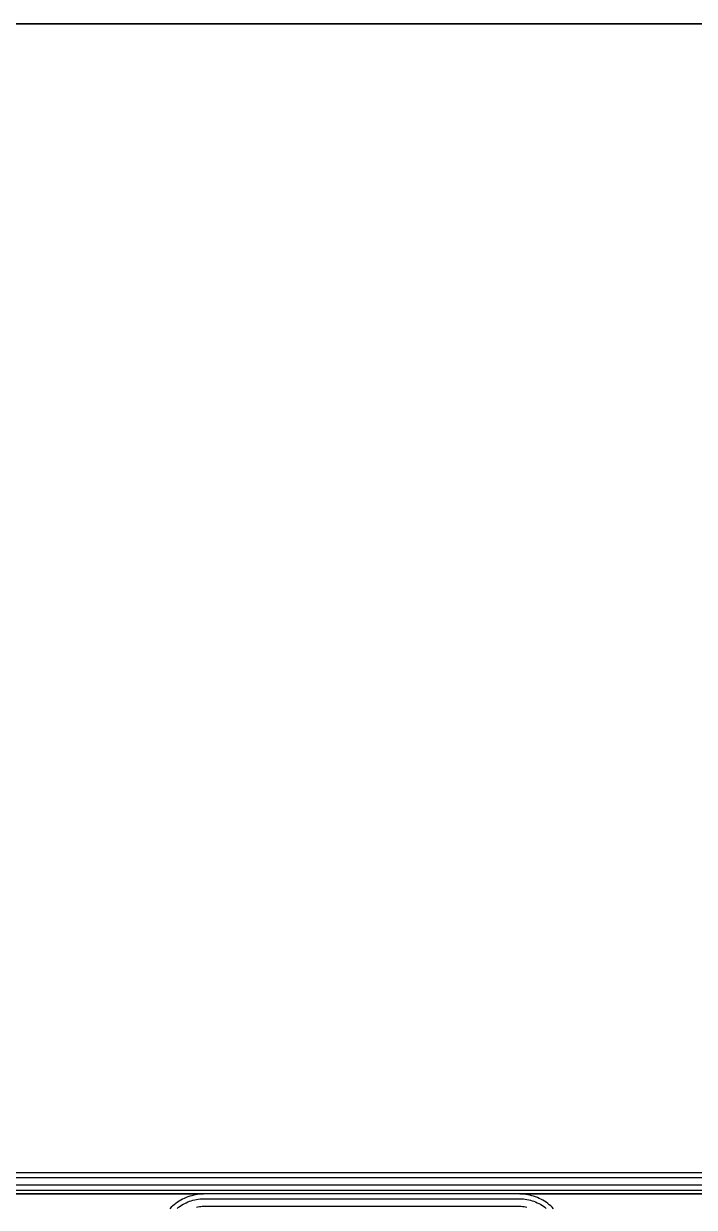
# Model space of a CAD drawing. Extents: x -3354 to 6958, y 9496 to 19808.
# Drawn here: x 969 to 1822, y 14620 to 16125 of the extents above; entities that cross this region are included whole.
import ezdxf

# ---------------------------------------------------------------- set-up
doc = ezdxf.new("R2010")
doc.units = 0
doc.layers.add('L1D0', color=3, linetype='CONTINUOUS')

msp = doc.modelspace()

# ---------------------------------------------------------------- linework, layer by layer
at = {"layer": 'L1D0'}
for points in [[(4769.33, 16125.013), (-1190.17, 16125.013)], [(569.33, 16125.013), (2728.33, 16125.013)], [(3800.091, 14637.013), (-1551.17, 14637.013), (-1551.17, 15903.013), (-3001.17, 15903.013)], [(4701.125, 14664.013), (-1103.01, 14664.013)], [(4700.794, 14648.013), (-1103.34, 14648.013)], [(-1103.134, 14658.013), (4701, 14658.013)], [(-1103.465, 14642.013), (4700.67, 14642.013)], [(-599.909, 14637.013), (1197.569, 14637.013), (1195.049, 14636.909), (1192.536, 14636.701), (1190.033, 14636.389), (1187.546, 14635.973), (1185.078, 14635.456), (1182.633, 14634.837), (1180.216, 14634.117), (1177.831, 14633.298), (1175.481, 14632.382), (1173.172, 14631.369), (1170.906, 14630.261), (1168.688, 14629.061), (1166.522, 14627.77), (1164.411, 14626.39), (1162.358, 14624.925), (1160.368, 14623.376), (1158.444, 14621.746), (1156.588, 14620.038), (1154.805, 14618.255)], [(1164.151, 14618.717), (1165.945, 14620.114), (1167.796, 14621.435), (1169.7, 14622.679), (1171.653, 14623.843), (1173.653, 14624.925), (1175.696, 14625.924), (1177.778, 14626.837), (1179.896, 14627.664), (1182.047, 14628.402), (1184.226, 14629.051), (1186.43, 14629.609), (1188.656, 14630.076), (1190.899, 14630.45), (1193.155, 14630.731), (1195.421, 14630.919), (1197.693, 14631.013), (1599.967, 14631.013), (1602.239, 14630.919), (1604.505, 14630.731), (1606.761, 14630.45), (1609.004, 14630.076), (1611.23, 14629.609), (1613.434, 14629.051), (1615.613, 14628.402), (1617.764, 14627.664), (1619.882, 14626.837), (1621.964, 14625.924), (1624.007, 14624.925), (1626.007, 14623.843), (1627.96, 14622.679), (1629.864, 14621.435), (1631.715, 14620.114), (1633.509, 14618.717)], [(1642.855, 14618.255), (1641.072, 14620.038), (1639.216, 14621.746), (1637.292, 14623.376), (1635.302, 14624.925), (1633.249, 14626.39), (1631.138, 14627.77), (1628.972, 14629.061), (1626.754, 14630.261), (1624.488, 14631.369), (1622.179, 14632.382), (1619.829, 14633.298), (1617.444, 14634.117), (1615.027, 14634.837), (1612.582, 14635.456), (1610.114, 14635.973), (1607.627, 14636.389), (1605.124, 14636.701), (1602.611, 14636.909), (1600.091, 14637.013), (3397.569, 14637.013)], [(1608.975, 14619.864), (1607.154, 14620.246), (1605.319, 14620.552), (1603.473, 14620.782), (1601.619, 14620.936), (1599.76, 14621.013), (1197.9, 14621.013), (1196.041, 14620.936), (1194.187, 14620.782), (1192.341, 14620.552), (1190.506, 14620.246), (1188.685, 14619.864)]]:
    msp.add_lwpolyline(points, dxfattribs=at)

doc.saveas('drawing.dxf')
